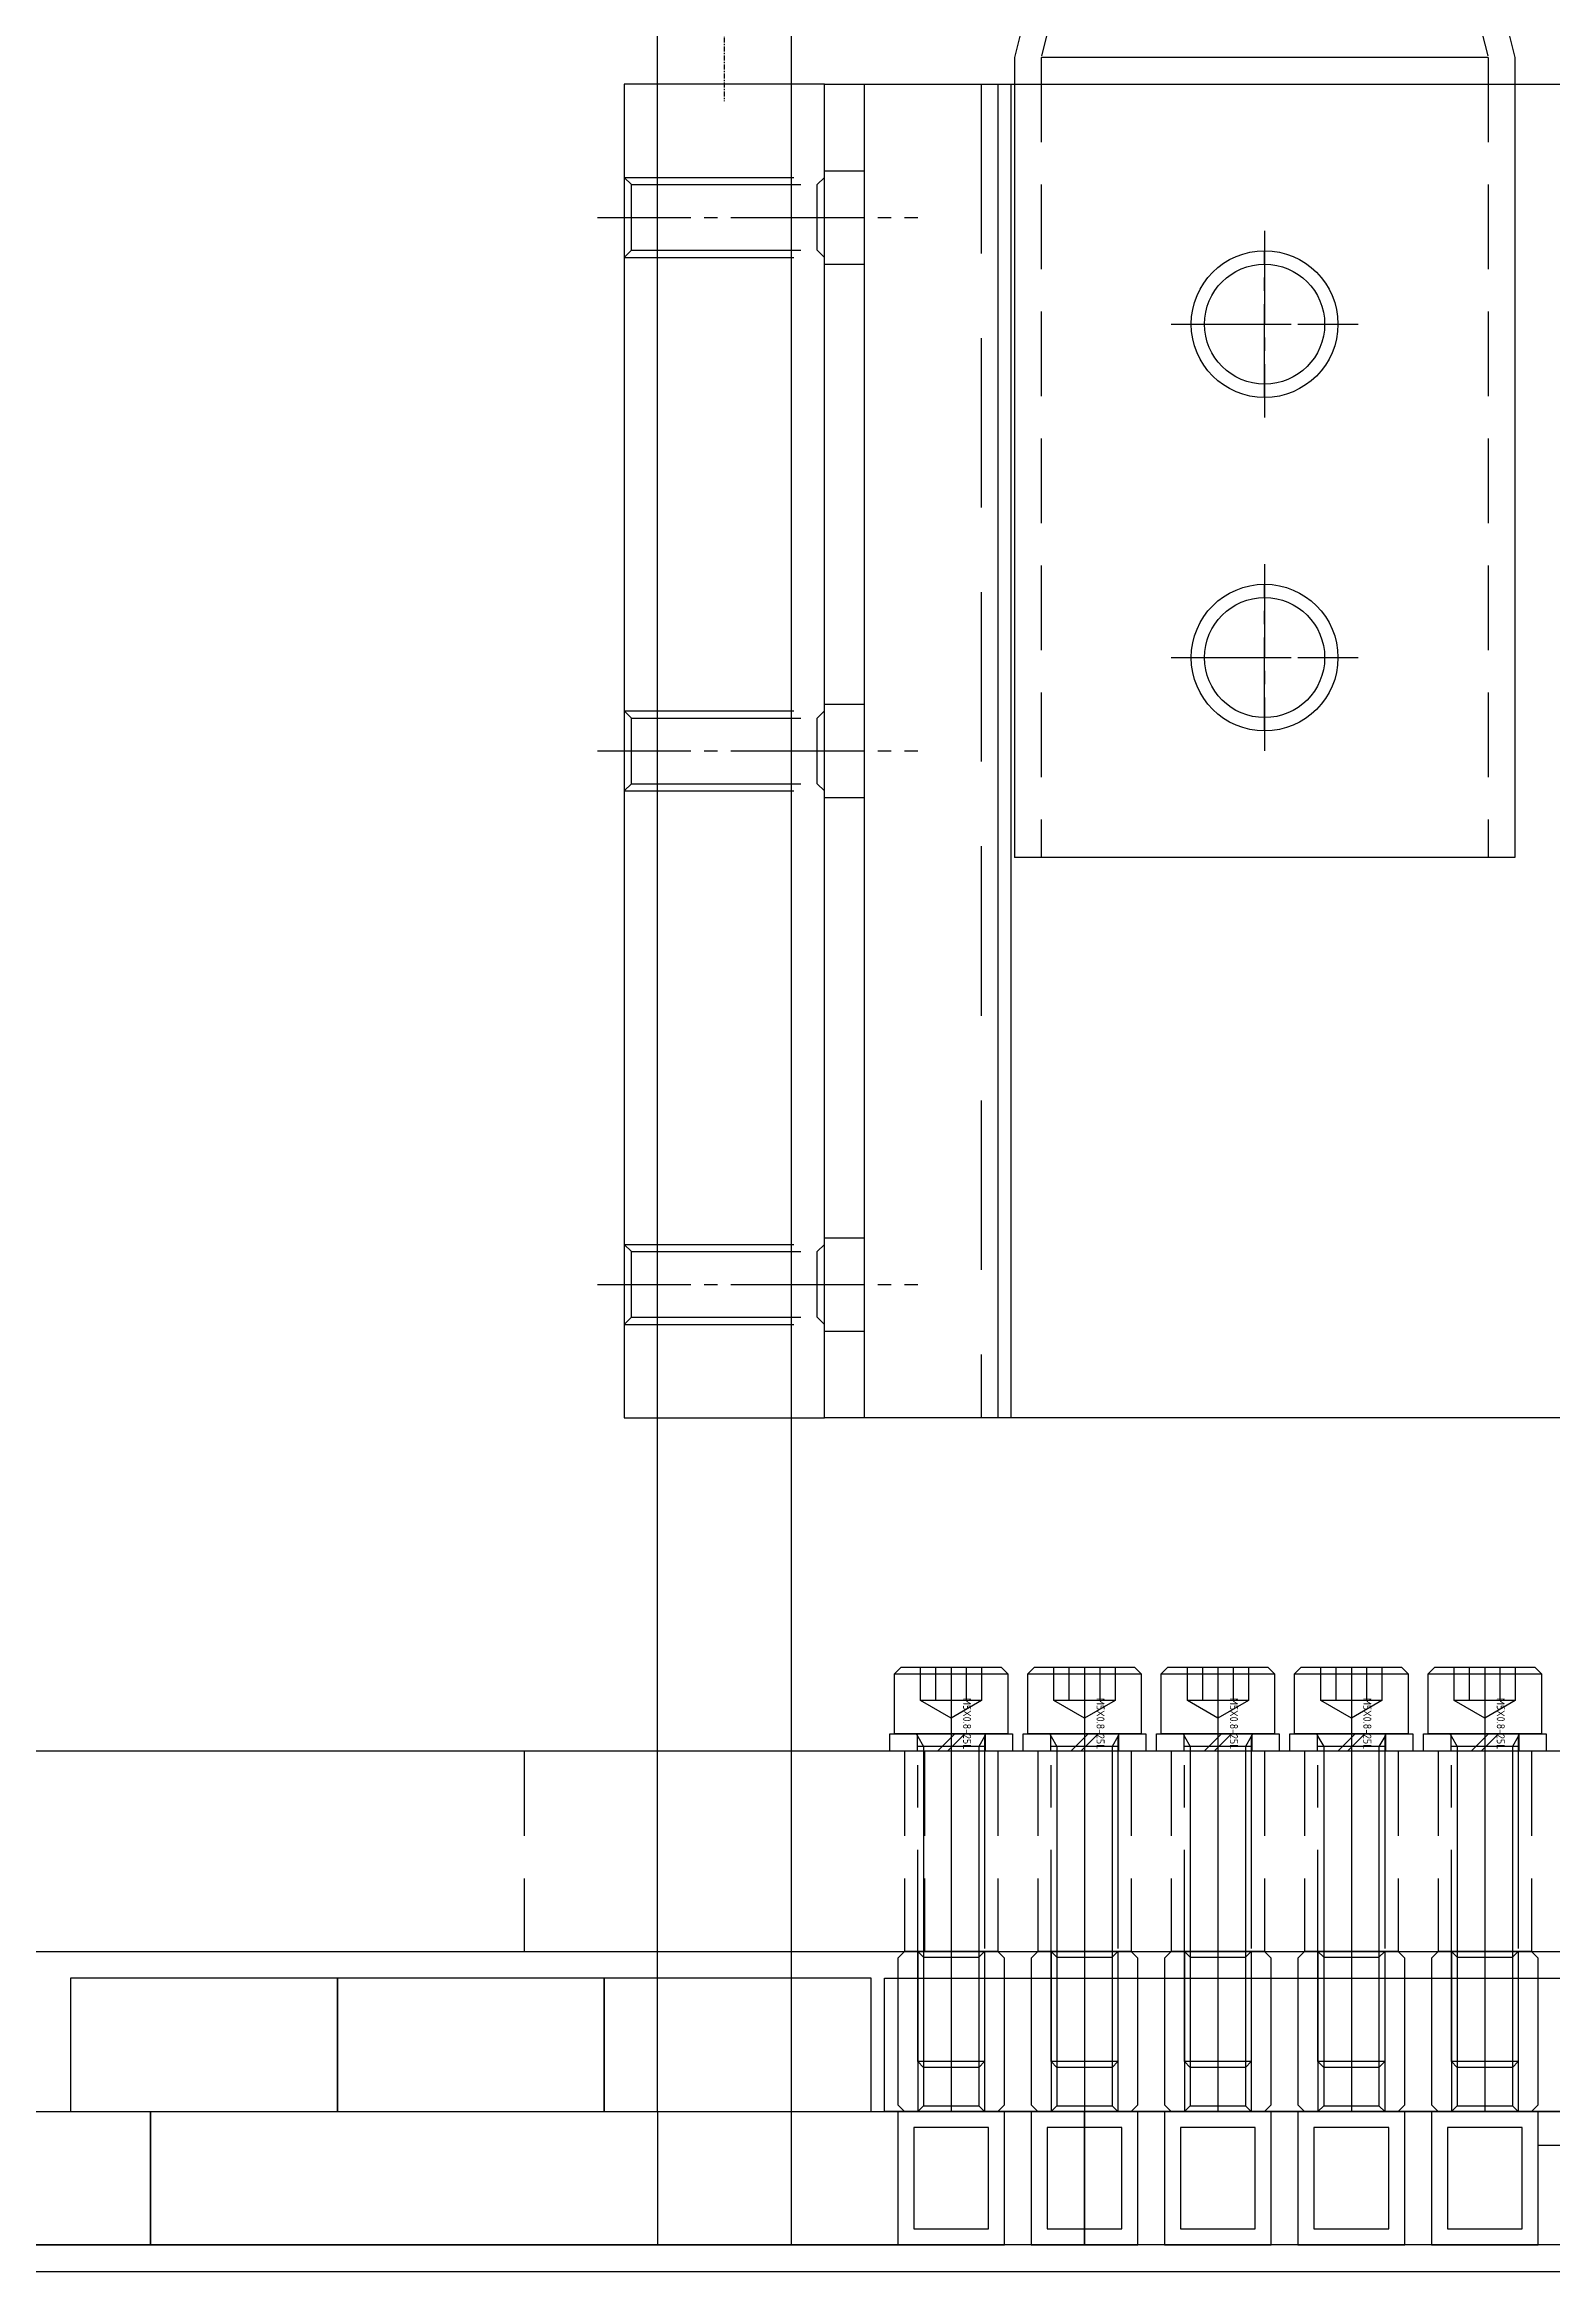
# Model space of a CAD drawing. Header units: millimetres. Extents: x 2584 to 14522, y 0 to 1456.
# Drawn here: x 5108.4 to 5221.4, y 352.1 to 519.1 of the extents above; entities that cross this region are included whole.
import ezdxf
from ezdxf.enums import TextEntityAlignment as Align

# ---------------------------------------------------------------- set-up
doc = ezdxf.new("R2010")
doc.units = ezdxf.units.MM
for name, pattern in [('CENTER', [50.8, 31.75, -6.35, 6.35, -6.35]), ('CENTER1', [10, 7, -1, 1, -1]), ('CENTER2', [1.125, 0.75, -0.125, 0.125, -0.125]), ('HIDDEN', [9.525, 6.35, -3.175]), ('HIDDENX2', [19.05, 12.7, -6.35]), ('PHANTOM2', [31.75, 15.875, -3.175, 3.175, -3.175, 3.175, -3.175])]:
    doc.linetypes.add(name, pattern=pattern)
doc.layers.add('CENTER', color=1, linetype='CENTER')
doc.layers.add('THIN', color=3, linetype='Continuous')
doc.styles.get("Standard").update_dxf_attribs({"font": 'ISOCP.SHX', "bigfont": 'WHGTXT.SHX'})

# ---------------------------------------------------------------- blocks, each defined once
blk = doc.blocks.new('A$C3062378F')
at = {"color": 6, "linetype": 'PHANTOM2'}
for p, q in [((-4.25, 0.8), (4.25, 0.8)), ((0, 1.3), (0, -28.7)), ((2.29, -1.2), (-2.29, -1.2)), ((-2.55, -3.7), (-2.55, -5)), ((2.5, -4.65), (-2.5, -4.65)), ((-1.02, -5), (0.28, -3.7)), ((-0.28, -5), (1.02, -3.7)), ((0, -3.7), (0, -5)), ((2.55, -3.7), (2.55, -5)), ((2.5, -28.27), (-2.5, -28.27))]:
    blk.add_line(p, q, dxfattribs=at)
for points in [[(-4.25, -3.7), (-4.25, 0.8), (-3.75, 1.3), (3.75, 1.3), (4.25, 0.8), (4.25, -3.7)], [(4.6, -3.7), (4.6, -5), (-4.6, -5), (-4.6, -3.7)]]:
    blk.add_lwpolyline(points, close=True, dxfattribs=at)
for points in [[(2.29, 1.3), (2.29, -1.2), (0, -2.52), (0, -2.52), (-2.29, -1.2), (-2.29, 1.3)], [(-1.14, -1.2), (-1.14, 1.3)], [(1.14, 1.3), (1.14, -1.2)], [(2.5, -3.9), (2.5, -28.27), (2.07, -28.7), (-2.07, -28.7), (-2.5, -28.27), (-2.5, -3.9)], [(-2.5, -3.9), (-2.07, -4.65), (-2.07, -28.7)], [(2.5, -3.9), (2.07, -4.65), (2.07, -28.7)]]:
    blk.add_lwpolyline(points, dxfattribs=at)
for points in [[(-2.7, -3.7, -0.414214), (-2.5, -3.9)], [(2.5, -3.9, -0.414214), (2.7, -3.7)]]:
    blk.add_lwpolyline(points, format="xyb", dxfattribs=at)
blk.add_text('M5X0.8-25L', height=0.6, rotation=270, dxfattribs=at).set_placement((1.2, -1), align=Align.MIDDLE_LEFT)
blk = doc.blocks.new('A$C77334C63')
at = {"color": 6}
for p, q in [((-107.5, -40), (-107.5, 60)), ((-97.5, 60), (-97.5, -40)), ((-13.26, 60), (-13.26, -40))]:
    blk.add_line(p, q, dxfattribs=at)
at = {"color": 2, "linetype": 'HIDDENX2'}
for p, q in [((-98.74, 60), (-98.74, -40)), ((-14.5, 60), (-14.5, -40)), ((-4.5, 60), (-4.5, -40)), ((-110.5, 53.5), (-107.5, 53.5)), ((-4.5, 53.5), (-1.5, 53.5)), ((-110.5, 46.5), (-107.5, 46.5)), ((-4.5, 46.5), (-1.5, 46.5)), ((-110.5, 13.5), (-107.5, 13.5)), ((-4.5, 13.5), (-1.5, 13.5)), ((-110.5, 6.5), (-107.5, 6.5)), ((-4.5, 6.5), (-1.5, 6.5)), ((-110.5, -26.5), (-107.5, -26.5)), ((-4.5, -26.5), (-1.5, -26.5)), ((-110.5, -33.5), (-107.5, -33.5)), ((-4.5, -33.5), (-1.5, -33.5))]:
    blk.add_line(p, q, dxfattribs=at)
at = {"color": 1, "linetype": 'CENTER1'}
for p, q in [((-114.5, 50), (-103.5, 50)), ((-8.5, 50), (2.5, 50)), ((-114.5, 10), (-103.5, 10)), ((-8.5, 10), (2.5, 10)), ((-114.5, -30), (-103.5, -30)), ((-8.5, -30), (2.5, -30))]:
    blk.add_line(p, q, dxfattribs=at)
at = {"color": 6}
blk.add_lwpolyline([(-110.5, 60), (-1.5, 60), (-1.5, -40), (-110.5, -40)], close=True, dxfattribs=at)
blk = doc.blocks.new('A$C7FF604D3')
at = {"color": 1, "linetype": 'CENTER1'}
for p, q in [((-165, 2), (-165, -17)), ((-155, 2), (-155, -17)), ((-145, 2), (-145, -17)), ((-135, 2), (-135, -17)), ((-125, 2), (-125, -17))]:
    blk.add_line(p, q, dxfattribs=at)
at = {"color": 6, "linetype": 'HIDDEN'}
for p, q in [((-197, 0), (-197, -15)), ((-167, 0), (-167, -15))]:
    blk.add_line(p, q, dxfattribs=at)
at = {"linetype": 'HIDDEN'}
for p, q in [((-168.5, 0), (-168.5, -15)), ((-161.5, 0), (-161.5, -15)), ((-158.5, 0), (-158.5, -15)), ((-151.5, 0), (-151.5, -15)), ((-148.5, 0), (-148.5, -15)), ((-141.5, 0), (-141.5, -15)), ((-138.5, 0), (-138.5, -15)), ((-131.5, 0), (-131.5, -15)), ((-128.5, 0), (-128.5, -15)), ((-121.5, 0), (-121.5, -15))]:
    blk.add_line(p, q, dxfattribs=at)
at = {"color": 2}
blk.add_lwpolyline([(-420, -15), (180, -15), (180, 0), (-420, 0)], close=True, dxfattribs=at)
blk = doc.blocks.new('A$C0DA705FF')
at = {"color": 6}
for p, q in [((-15, -18.75), (-15, 18.75)), ((45, 18.75), (-15, 18.75)), ((70, 12.5), (45, 18.75)), ((45, -16.75), (45, 16.75)), ((70, -12.5), (45, -18.75)), ((45, -18.75), (-15, -18.75))]:
    blk.add_line(p, q, dxfattribs=at)
at = {"color": 2, "linetype": 'HIDDEN'}
for p, q in [((45, 16.75), (-15, 16.75)), ((69.75, 10.5), (45, 16.75)), ((69.75, -10.5), (45, -16.75)), ((45, -16.75), (-15, -16.75))]:
    blk.add_line(p, q, dxfattribs=at)
at = {"color": 1, "linetype": 'CENTER1'}
for p, q in [((0, 7), (0, -7)), ((25, 7), (25, -7)), ((7, 0), (-7, 0)), ((32, 0), (18, 0))]:
    blk.add_line(p, q, dxfattribs=at)
at = {"color": 6}
for centre in [(0, 0), (25, 0)]:
    blk.add_circle(centre, 5.5, dxfattribs=at)
blk = doc.blocks.new('A$C51940AD6')
at = {"color": 1}
blk.add_line((-3, 10), (-3, -90), dxfattribs=at)
at = {"color": 2, "linetype": 'HIDDENX2'}
for p, q in [((-3, 3.5), (0, 3.5)), ((-3, -3.5), (0, -3.5)), ((-3, -36.5), (0, -36.5)), ((-3, -43.5), (0, -43.5)), ((-3, -76.5), (0, -76.5)), ((-3, -83.5), (0, -83.5))]:
    blk.add_line(p, q, dxfattribs=at)
at = {"color": 1, "linetype": 'CENTER1'}
for p, q in [((-7, 0), (4, 0)), ((-76, -13.5), (-76, -2.5)), ((-31, -13.5), (-31, -2.5)), ((-81.5, -8), (-70.5, -8)), ((-36.5, -8), (-25.5, -8)), ((-76, -38.5), (-76, -27.5)), ((-31, -38.5), (-31, -27.5)), ((-81.5, -33), (-70.5, -33)), ((-36.5, -33), (-25.5, -33)), ((-7, -40), (4, -40)), ((-7, -80), (4, -80))]:
    blk.add_line(p, q, dxfattribs=at)
at = {"color": 1}
blk.add_lwpolyline([(-95, 10), (0, 10), (0, -90), (-95, -90)], close=True, dxfattribs=at)
for centre in [(-76, -8), (-31, -8), (-76, -33), (-31, -33)]:
    blk.add_circle(centre, 4.5, dxfattribs=at)
blk = doc.blocks.new('A$C00D83928')
for p, q in [((-2.07, 11.57), (-2.07, 0.43)), ((2.07, 11.57), (2.07, 0.43))]:
    blk.add_line(p, q)
at = {"color": 1}
blk.add_lwpolyline([(-3.5, 0), (3.5, 0), (4, 0.5), (4, 11.5), (3.5, 12), (-3.5, 12), (-4, 11.5), (-4, 0.5)], close=True, dxfattribs=at)
for points in [[(-2.5, 12), (-2.07, 11.57), (2.07, 11.57), (2.5, 12)], [(-2.5, 0), (-2.07, 0.43), (2.07, 0.43), (2.5, 0)]]:
    blk.add_lwpolyline(points)
at = {"layer": 'CENTER'}
blk.add_line((0, 12), (0, 0), dxfattribs=at)
at = {"layer": 'THIN'}
for p, q in [((-2.5, 12), (-2.5, 0)), ((2.5, 12), (2.5, 0))]:
    blk.add_line(p, q, dxfattribs=at)
blk = doc.blocks.new('A$C0ECC1165')
h = blk.add_hatch()
h.set_pattern_fill('ANSI31', color=256, scale=0.5, style=0)
h.set_pattern_definition([(45, (-7219.687, 2275.788), (-1.122532, 1.122532), [])])
h.paths.add_polyline_path([(4.25, 0), (7, 0), (7, -3), (8.5, -3), (8.5, 22), (6.5, 22), (6, 9), (5, 7.78), (4.25, 7.78)])
h.paths.add_polyline_path([(-8.5, -3), (-7, -3), (-7, 0), (-4.25, 0), (-4.25, 7.78), (-5, 7.78), (-6, 9), (-6.5, 22), (-8.5, 22)])
at = {"color": 1, "linetype": 'CENTER2', "ltscale": 0.5}
blk.add_line((0, 27.21), (0, -9.29), dxfattribs=at)
at = {"color": 1}
for p, q in [((-8.5, 22), (-8.5, -3)), ((8.5, 22), (-8.5, 22)), ((8.5, -3), (8.5, 22)), ((-4.25, 7.78), (-4.25, 0)), ((4.25, 7.78), (4.25, 0)), ((-7, 0), (7, 0)), ((7, 0), (7, -3)), ((-7, 0), (-7, -3)), ((-8.5, -3), (8.5, -3))]:
    blk.add_line(p, q, dxfattribs=at)
at = {"color": 3}
for p, q in [((-5.43, 21), (-6.5, 22)), ((5.43, 21), (6.5, 22)), ((-5.43, 21), (-5, 7.78)), ((5.43, 21), (5, 7.78))]:
    blk.add_line(p, q, dxfattribs=at)
for p, q in [((-6.5, 22), (-6, 9)), ((6.5, 22), (-6.5, 22)), ((6.5, 22), (6, 9)), ((6.47, 21), (-6.47, 21)), ((-5, 7.78), (-6, 9)), ((-6, 9), (6, 9)), ((5, 7.78), (6, 9)), ((5, 7.78), (-5, 7.78))]:
    blk.add_line(p, q)
blk = doc.blocks.new('A$C6FB36354')
at = {"color": 2, "linetype": 'HIDDENX2'}
for p, q in [((-2.5, 93), (12.5, 93)), ((-1.96, 92.46), (11.96, 92.46)), ((-2.5, 87), (12.5, 87)), ((-1.96, 87.54), (11.96, 87.54)), ((-2.5, 53), (12.5, 53)), ((-1.96, 52.46), (11.96, 52.46)), ((-2.5, 47), (12.5, 47)), ((-1.96, 47.54), (11.96, 47.54)), ((-2.5, 13), (12.5, 13)), ((-1.96, 12.46), (11.96, 12.46)), ((-2.5, 7), (12.5, 7)), ((-1.96, 7.54), (11.96, 7.54))]:
    blk.add_line(p, q, dxfattribs=at)
at = {"color": 1, "linetype": 'CENTER1'}
for p, q in [((-4.5, 90), (14.5, 90)), ((-4.5, 50), (14.5, 50)), ((-4.5, 10), (14.5, 10))]:
    blk.add_line(p, q, dxfattribs=at)
at = {"color": 1}
blk.add_lwpolyline([(-2.5, 0), (12.5, 0), (12.5, 100), (-2.5, 100)], close=True, dxfattribs=at)
at = {"color": 2, "linetype": 'HIDDENX2'}
for points in [[(-2.5, 87), (-1.96, 87.54), (-1.96, 92.46), (-2.5, 93)], [(12.5, 87), (11.96, 87.54), (11.96, 92.46), (12.5, 93)], [(-2.5, 47), (-1.96, 47.54), (-1.96, 52.46), (-2.5, 53)], [(12.5, 47), (11.96, 47.54), (11.96, 52.46), (12.5, 53)], [(-2.5, 7), (-1.96, 7.54), (-1.96, 12.46), (-2.5, 13)], [(12.5, 7), (11.96, 7.54), (11.96, 12.46), (12.5, 13)]]:
    blk.add_lwpolyline(points, dxfattribs=at)
blk = doc.blocks.new('A$C642F38A8')
at = {"color": 1}
blk.add_lwpolyline([(-5, -182), (-5, -22), (5, -22), (5, -182)], dxfattribs=at)
for name, p in [('A$C0ECC1165', (0, -22)), ('A$C6FB36354', (-5, -130))]:
    blk.add_blockref(name, p)
blk = doc.blocks.new('A$C0ED84AFE')
at = {"color": 1}
for p, q in [((-311, -12), (-169, -12)), ((-187, -12), (-187, -22)), ((-177, -12), (-177, -22)), ((-311, -22), (-169, -22))]:
    blk.add_line(p, q, dxfattribs=at)
blk.add_line((-121, -14.53), (-119, -14.53))
for points in [[(-161, -12), (-169, -12), (-169, -22), (-161, -22)], [(-162.2, -13.2), (-167.8, -13.2), (-167.8, -20.8), (-162.2, -20.8)], [(-151, -12), (-159, -12), (-159, -22), (-151, -22)], [(-152.2, -13.2), (-157.8, -13.2), (-157.8, -20.8), (-152.2, -20.8)], [(-141, -12), (-149, -12), (-149, -22), (-141, -22)], [(-142.2, -13.2), (-147.8, -13.2), (-147.8, -20.8), (-142.2, -20.8)], [(-131, -12), (-139, -12), (-139, -22), (-131, -22)], [(-132.2, -13.2), (-137.8, -13.2), (-137.8, -20.8), (-132.2, -20.8)], [(-121, -12), (-129, -12), (-129, -22), (-121, -22)], [(-122.2, -13.2), (-127.8, -13.2), (-127.8, -20.8), (-122.2, -20.8)]]:
    blk.add_lwpolyline(points, close=True, dxfattribs=at)
for name, p in [('A$C642F38A8', (-182, 170)), ('A$C00D83928', (-165, -12)), ('A$C00D83928', (-155, -12)), ('A$C00D83928', (-145, -12)), ('A$C00D83928', (-135, -12)), ('A$C00D83928', (-125, -12))]:
    blk.add_blockref(name, p)

msp = doc.modelspace()

# ---------------------------------------------------------------- linework, layer by layer
at = {"color": 252, "elevation": 0}
for points in [[(5110.38, 364.127), (5130.38, 364.127), (5130.38, 374.127), (5110.38, 374.127)], [(5130.38, 364.127), (5150.38, 364.127), (5150.38, 374.127), (5130.38, 374.127)], [(5150.38, 364.127), (5170.38, 364.127), (5170.38, 374.127), (5150.38, 374.127)], [(5271.38, 364.127), (5171.38, 364.127), (5171.38, 374.127), (5271.38, 374.127)], [(5116.38, 354.127), (5046.38, 354.127), (5046.38, 364.127), (5116.38, 364.127)], [(5186.38, 354.127), (5116.38, 354.127), (5116.38, 364.127), (5186.38, 364.127)], [(5256.38, 354.127), (5186.38, 354.127), (5186.38, 364.127), (5256.38, 364.127)]]:
    msp.add_lwpolyline(points, close=True, dxfattribs=at)
at = {"color": 2, "elevation": 0}
msp.add_lwpolyline([(4956.38, 354.127), (4956.38, 352.127), (5486.38, 352.127), (5486.38, 354.127)], close=True, dxfattribs=at)

# ---------------------------------------------------------------- block references
at = {"rotation": 89.99999999999999}
msp.add_blockref('A$C0DA705FF', (5199.88, 473.127, 0), dxfattribs=at)
for name, p in [('A$C0ED84AFE', (5341.38, 376.127, 0)), ('A$C77334C63', (5277.38, 456.127, 0)), ('A$C51940AD6', (5275.88, 506.127, 0)), ('A$C3062378F', (5176.38, 396.127, 0)), ('A$C3062378F', (5186.38, 396.127, 0)), ('A$C3062378F', (5196.38, 396.127, 0)), ('A$C3062378F', (5206.38, 396.127, 0)), ('A$C3062378F', (5216.38, 396.127, 0)), ('A$C7FF604D3', (5341.38, 391.127, 0))]:
    msp.add_blockref(name, p)

doc.saveas('drawing.dxf')
